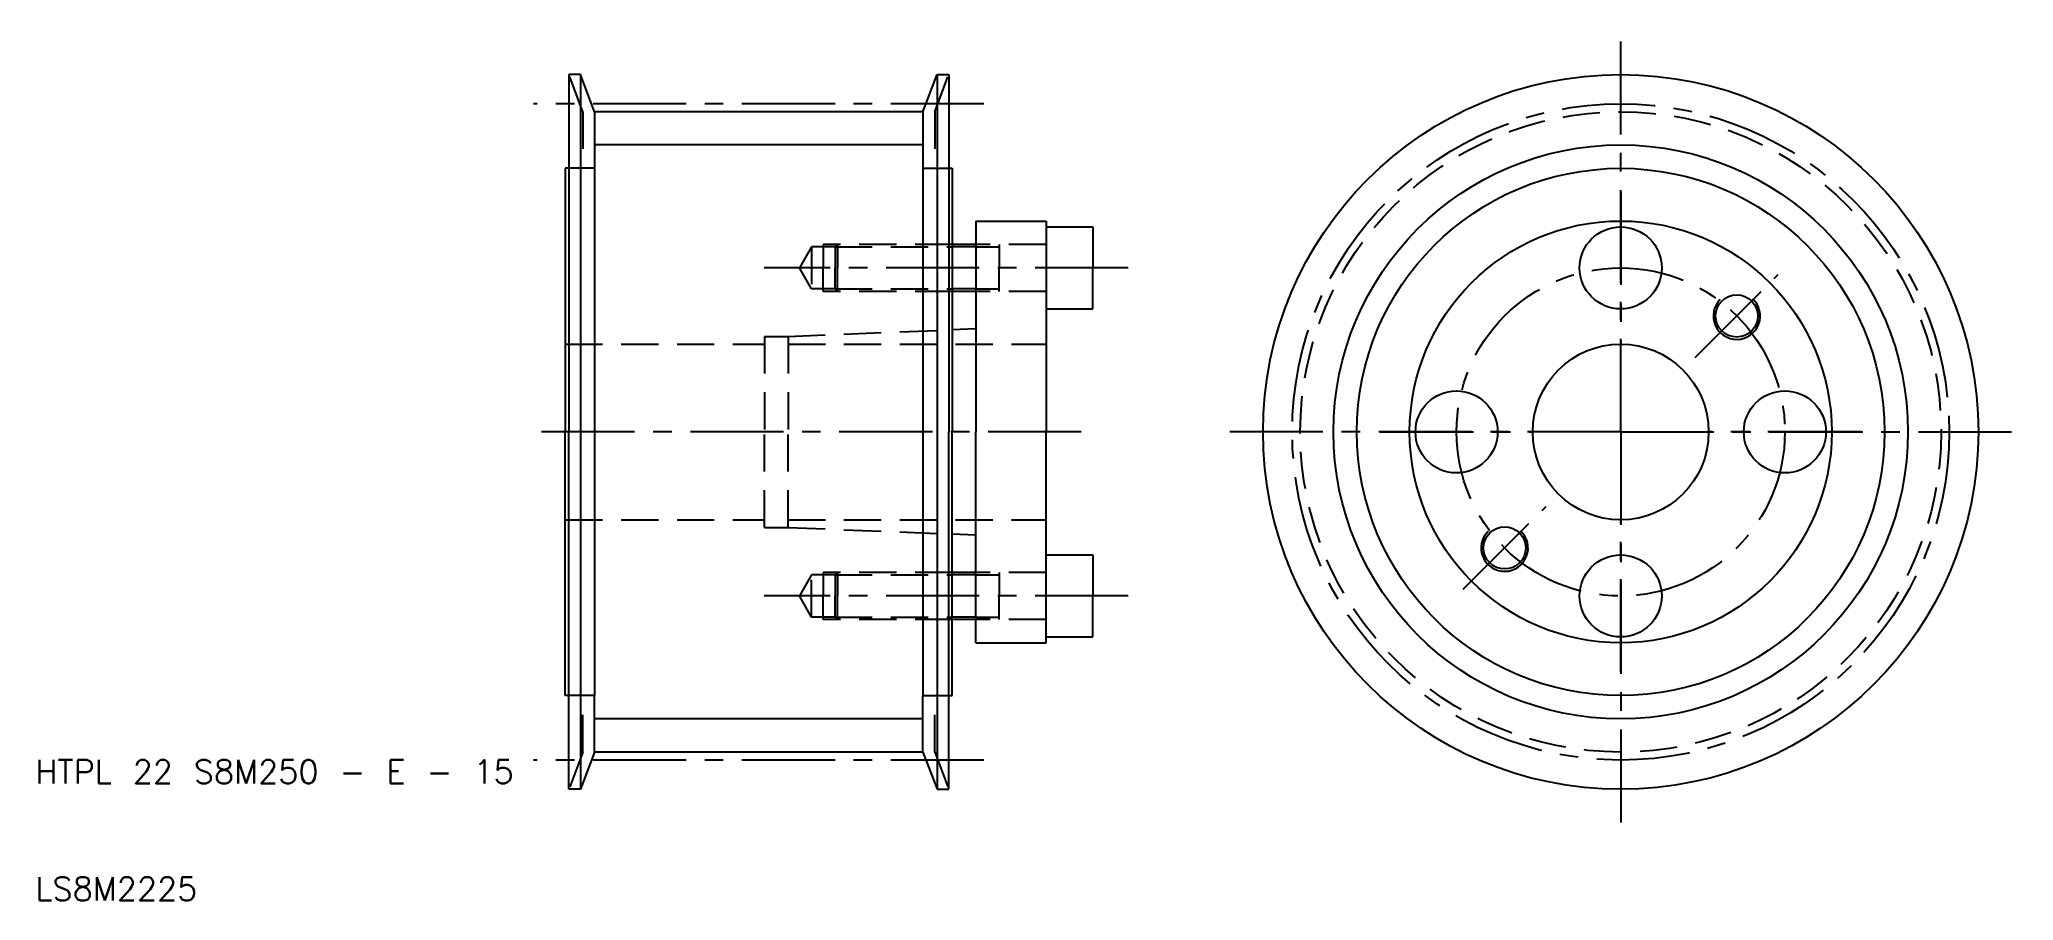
# Model space of a CAD drawing. Extents: x 4 to 172, y 10 to 83.
import ezdxf

# ---------------------------------------------------------------- set-up
doc = ezdxf.new("R2010")
doc.units = 0
doc.header["$LTSCALE"] = 0.25
doc.linetypes.add('CENTER', pattern=[50.8, 31.75, -6.35, 6.35, -6.35])
doc.linetypes.add('DASHED', pattern=[19.05, 12.7, -6.35])
doc.layers.get('0').update_dxf_attribs({"linetype": 'CONTINUOUS'})
doc.layers.add('CENTER', color=1, linetype='CENTER')
doc.styles.get("Standard").update_dxf_attribs({"font": 'txt.shx'})

msp = doc.modelspace()

# ---------------------------------------------------------------- linework, layer by layer
at = {"color": 3, "linetype": 'DASHED'}
for p, q in [((50.5, 77.325), (49.3, 80.5)), ((80.5, 77.325), (81.7, 80.5)), ((50.5, 77.325), (50.5, 72.5)), ((80.5, 77.325), (80.5, 72.5)), ((51.5, 72.5), (49.3, 72.5)), ((79.5, 72.5), (81.7, 72.5)), ((70, 65.8), (68.96077, 64)), ((72, 65.8), (70, 65.8)), ((70, 65.8), (70, 62.2)), ((72.2, 66), (71, 66)), ((71, 66), (71, 64)), ((72.2, 66), (72, 65.8)), ((72, 65.8), (82, 65.8)), ((72, 65.8), (72, 64)), ((82, 66), (72.2, 66)), ((72.2, 66), (72.2, 64)), ((90, 66), (84, 66)), ((84, 65.8), (86, 65.8)), ((86, 66), (86, 64)), ((70, 62.2), (68.96077, 64)), ((71, 62), (71, 64)), ((72, 62.2), (72, 64)), ((72.2, 62), (72.2, 64)), ((86, 62), (86, 64)), ((72, 62.2), (70, 62.2)), ((72.2, 62), (71, 62)), ((72, 62.2), (82, 62.2)), ((72.2, 62), (72, 62.2)), ((82, 62), (72.2, 62)), ((84, 62.2), (86, 62.2)), ((90, 62), (84, 62)), ((49, 57.5), (66, 57.5)), ((66, 58.15), (66, 50)), ((66, 58.15), (68, 58.15)), ((68, 58.15), (82, 58.71875)), ((68, 58.15), (68, 50)), ((68, 57.5), (90, 57.5)), ((66, 41.85), (66, 50)), ((68, 41.85), (68, 50)), ((49, 42.5), (66, 42.5)), ((68, 42.5), (90, 42.5)), ((66, 41.85), (68, 41.85)), ((68, 41.85), (82, 41.28125)), ((70, 37.8), (68.96077, 36)), ((72, 37.8), (70, 37.8)), ((70, 34.2), (70, 37.8)), ((72.2, 38), (71, 38)), ((71, 38), (71, 36)), ((72.2, 38), (72, 37.8)), ((72, 37.8), (82, 37.8)), ((72, 37.8), (72, 36)), ((82, 38), (72.2, 38)), ((72.2, 38), (72.2, 36)), ((90, 38), (84, 38)), ((84, 37.8), (86, 37.8)), ((86, 38), (86, 36)), ((70, 34.2), (68.96077, 36)), ((71, 34), (71, 36)), ((72, 34.2), (72, 36)), ((72.2, 34), (72.2, 36)), ((86, 34), (86, 36)), ((72, 34.2), (70, 34.2)), ((72.2, 34), (71, 34)), ((72, 34.2), (82, 34.2)), ((72.2, 34), (72, 34.2)), ((82, 34), (72.2, 34)), ((84, 34.2), (86, 34.2)), ((90, 34), (84, 34)), ((51.5, 27.5), (49.3, 27.5)), ((50.5, 22.675), (50.5, 27.5)), ((79.5, 27.5), (81.7, 27.5)), ((80.5, 22.675), (80.5, 27.5)), ((50.5, 22.675), (49.3, 19.5)), ((80.5, 22.675), (81.7, 19.5))]:
    msp.add_line(p, q, dxfattribs=at)
for p, q in [((49.3, 80.5), (49.3, 72.5)), ((50.3, 80.5), (49.3, 80.5)), ((50.3, 80.5), (50.3, 19.5)), ((51.5, 77.325), (50.3, 80.5)), ((79.5, 77.325), (80.7, 80.5)), ((80.7, 80.5), (80.7, 19.5)), ((80.7, 80.5), (81.7, 80.5)), ((81.7, 80.5), (81.7, 72.5)), ((79.5, 77.325), (51.5, 77.325)), ((51.5, 77.325), (51.5, 72.5)), ((79.5, 77.325), (79.5, 72.5)), ((49, 72.5), (49, 50)), ((49.3, 72.5), (49, 72.5)), ((49.3, 72.5), (49.3, 50)), ((51.5, 72.5), (51.5, 27.5)), ((79.5, 72.5), (79.5, 27.5)), ((81.7, 72.5), (81.7, 50)), ((81.7, 72.5), (82, 72.5)), ((82, 72.5), (82, 66)), ((84, 68), (84, 66)), ((84, 68), (90, 68)), ((90, 68), (90, 67.5)), ((90, 67.5), (90, 60.5)), ((90, 67.5), (94, 67.5)), ((94, 67.5), (94, 64)), ((84, 66), (82, 66)), ((82, 66), (82, 62)), ((84, 66), (84, 62)), ((94, 60.5), (94, 64)), ((82, 62), (82, 58.71875)), ((84, 62), (82, 62)), ((84, 62), (84, 58.8)), ((90, 60.5), (90, 50)), ((90, 60.5), (94, 60.5)), ((84, 58.8), (82, 58.71875)), ((82, 58.71875), (82, 50)), ((84, 58.8), (84, 50)), ((49, 27.5), (49, 50)), ((49.3, 27.5), (49.3, 50)), ((81.7, 27.5), (81.7, 50)), ((82, 41.28125), (82, 50)), ((84, 41.2), (84, 50)), ((90, 39.5), (90, 50)), ((82, 38), (82, 41.28125)), ((84, 41.2), (82, 41.28125)), ((84, 38), (84, 41.2)), ((90, 32.5), (90, 39.5)), ((90, 39.5), (94, 39.5)), ((94, 39.5), (94, 36)), ((84, 38), (82, 38)), ((82, 34), (82, 38)), ((84, 34), (84, 38)), ((94, 32.5), (94, 36)), ((82, 27.5), (82, 34)), ((84, 34), (82, 34)), ((84, 32), (84, 34)), ((84, 32), (90, 32)), ((90, 32), (90, 32.5)), ((90, 32.5), (94, 32.5)), ((49.3, 27.5), (49, 27.5)), ((49.3, 19.5), (49.3, 27.5)), ((51.5, 22.675), (51.5, 27.5)), ((79.5, 22.675), (79.5, 27.5)), ((81.7, 19.5), (81.7, 27.5)), ((81.7, 27.5), (82, 27.5)), ((51.5, 22.675), (50.3, 19.5)), ((79.5, 22.675), (51.5, 22.675)), ((79.5, 22.675), (80.7, 19.5)), ((50.3, 19.5), (49.3, 19.5)), ((80.7, 19.5), (81.7, 19.5))]:
    msp.add_line(p, q)
at = {"color": 3}
for p, q in [((79.5, 74.495), (51.5, 74.495)), ((84, 65.8), (82, 65.8)), ((84, 62.2), (82, 62.2)), ((84, 37.8), (82, 37.8)), ((84, 34.2), (82, 34.2)), ((79.5, 25.505), (51.5, 25.505))]:
    msp.add_line(p, q, dxfattribs=at)
for centre, radius in [((139, 50), 30.5), ((139, 50), 22.5), ((139, 50), 18), ((139, 50), 18), ((139, 64), 3.5), ((148.899495, 59.899495), 1.8), ((139, 50), 7.5), ((125, 50), 3.5), ((153, 50), 3.5), ((129.100505, 40.100505), 1.8), ((139, 36), 3.5)]:
    msp.add_circle(centre, radius)
at = {"color": 3, "linetype": 'DASHED'}
msp.add_circle((139, 50), 27.325, dxfattribs=at)
at = {"color": 3}
msp.add_circle((139, 50), 24.495, dxfattribs=at)
for centre in [(148.899495, 59.899495), (129.100505, 40.100505)]:
    msp.add_arc(centre, 2, 135, 47, dxfattribs=at)
at = {"layer": 'CENTER', "color": 1, "linetype": 'CENTER'}
for p, q in [((139, 50), (139, 83.5)), ((84.7, 78.01), (46.3, 78.01)), ((139, 70.5), (139, 57.5)), ((97, 64), (65.96077, 64)), ((145.363961, 56.363961), (152.435029, 63.435029)), ((93, 50), (46, 50)), ((139, 50), (105.5, 50)), ((118.5, 50), (131.5, 50)), ((139, 50), (172.5, 50)), ((139, 50), (139, 16.5)), ((159.5, 50), (146.5, 50)), ((125.564971, 36.564971), (132.636039, 43.636039)), ((139, 29.5), (139, 42.5)), ((97, 36), (65.96077, 36)), ((84.7, 21.99), (46.3, 21.99))]:
    msp.add_line(p, q, dxfattribs=at)
for radius in [28.01, 14]:
    msp.add_circle((139, 50), radius, dxfattribs=at)

# ---------------------------------------------------------------- texts
for s, p in [('HTPL 22 S8M250 - E - 15', (3.815241, 20)), ('LS8M2225', (3.815241, 10))]:
    msp.add_text(s, height=2).set_placement(p)

doc.saveas('drawing.dxf')
